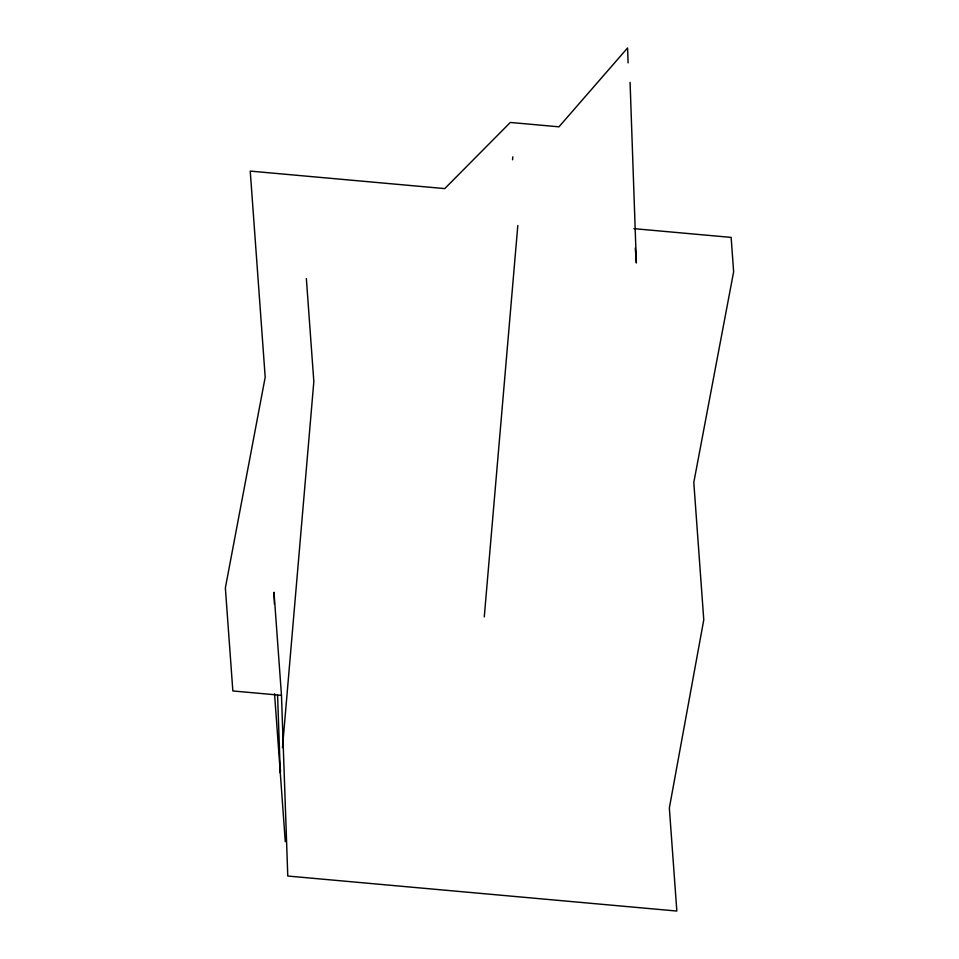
<?xml version="1.0" encoding="UTF-8"?>
<svg xmlns="http://www.w3.org/2000/svg" width="959" height="959" viewBox="0 0 959 959"><rect width="100%" height="100%" fill="white"/><g stroke="black" fill="none" stroke-linecap="round" stroke-linejoin="round"><path stroke-width="1.44" d="M280.555 769.993L280.292 772.966L277.583 695.311M282.461 747.672L313.833 381.598L306.353 278.53M512.562 159.781L512.825 156.808M484.271 616.889L517.812 225.521M633.875 228.65L731.142 237.4L733.635 271.757L693.801 482.425L703.774 619.85L669.346 807.981L676.838 911.05L287.772 876.035L281.478 695.335L273.998 592.278L274.406 604.218M281.478 695.335L232.845 690.959L225.365 587.891L265.199 377.223L250.239 171.098L444.76 188.599L510.332 122.452L558.953 126.828L627.582 47.95L628.097 62.886M635.29 248.057L636.368 263.006L630.075 82.306M274.55 693.801L285.279 841.678"/></g></svg>
